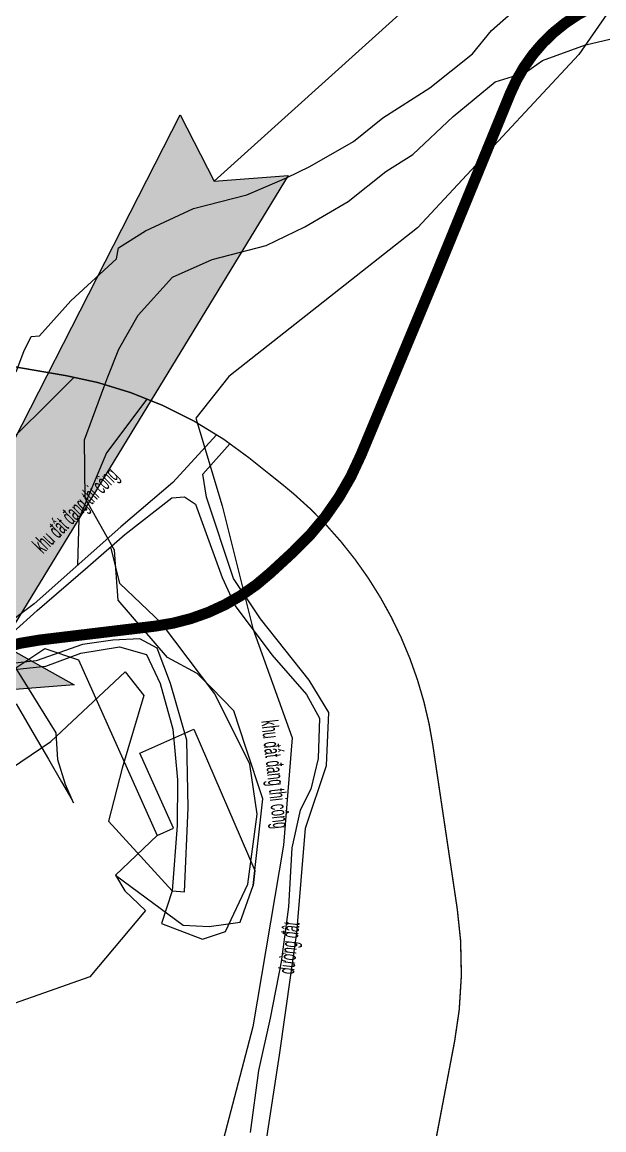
# Model space of a CAD drawing. Header units: metres. Extents: x 0 to 551036, y 0 to 1845929.
# Drawn here: x 545448.3 to 545659.5, y 1844163 to 1844565.1 of the extents above; entities that cross this region are included whole.
import ezdxf

# ---------------------------------------------------------------- set-up
doc = ezdxf.new("R2010")
doc.units = ezdxf.units.M
doc.header["$MEASUREMENT"] = 0
doc.linetypes.add('BD HH1 KEM TMB$0$DASHDOT2', pattern=[0.5, 0.25, -0.125, 0, -0.125])
doc.linetypes.add('CENTER', pattern=[2, 1.25, -0.25, 0.25, -0.25])
for name, color, linetype, lineweight in [('BD HH1 KEM TMB$0$duongdat', 7, 'Continuous', 0), ('BD HH1 KEM TMB$0$ghichuthuyetminh', 7, 'Continuous', 0), ('BD HH1 KEM TMB$0$Ranh', 7, 'Continuous', 0), ('BD HH1 KEM TMB$0$ranhgioithucvat', 7, 'Continuous', 0), ('Level 10', 7, 'Continuous', 0), ('Level 29', 7, 'Continuous', 0), ('Level 37', 7, 'Continuous', 0), ('Q-CORRIDO', 7, 'Continuous', 0), ('STAPTS-HT8', 7, 'Continuous', 0)]:
    doc.layers.add(name, color=color, linetype=linetype, lineweight=lineweight)
doc.styles.add('BD HH1 KEM TMB$0$ghichuduongdien', font='', dxfattribs={"height": 6})
doc.styles.get('BD HH1 KEM TMB$0$ghichuduongdien').set_extended_font_data('.VnArial Narrow')

# ---------------------------------------------------------------- blocks, each defined once
blk = doc.blocks.new('fewrfwerferf')
at = {"linetype": 'CENTER', "ltscale": 7, "const_width": 40, "flags": 128}
blk.add_lwpolyline([(5457254.49772, 18445948.79735), (5457125.27499, 18445876.01705, -0.0840715752), (5456873.89194, 18445785.62452), (5456704.58069, 18445755.26335, 0.2565035476), (5456255.31107, 18445392.24143), (5455974.93527, 18444708.20789), (5455712.84357, 18444079.10133, -0.1082523883), (5455467.51683, 18443728.39672), (5455384.44537, 18443651.82229, -0.1576031152), (5454965.49679, 18443458.62318), (5454545.94827, 18443408.26637, 0.1164246335), (5454222.38689, 18443289.69487), (5453990.89805, 18443137.01421, -0.3586120689), (5453358.93969, 18443203.98963), (5453270.56589, 18443293.94006, -0.1481187537), (5453068.82924, 18443679.12563), (5452970.19895, 18444196.54854)], format="xyb", dxfattribs=at)

msp = doc.modelspace()

# ---------------------------------------------------------------- linework, layer by layer
at = {"layer": 'BD HH1 KEM TMB$0$duongdat', "flags": 128}
for points in [[(545518.91874, 1844415.30819), (545503.05229, 1844397.96438), (545484.11422, 1844381.98476), (545452.66115, 1844353.93587), (545442.04775, 1844345.93102), (545435.0389, 1844336.92558), (545431.63459, 1844331.42225), (545425.52688, 1844327.41983), (545415.41411, 1844324.61814), (545399.76439, 1844313.98049), (545382.94315, 1844303.0739), (545371.12824, 1844299.97202), (545363.21825, 1844300.67245), (545353.20559, 1844311.77916), (545331.47815, 1844340.49653), (545302.33474, 1844371.81129), (545277.50136, 1844394.58154)], [(545485.74842, 1844007.37857), (545490.83909, 1844007.19689), (545491.23461, 1844018.27884), (545501.56587, 1844042.80812), (545509.38368, 1844068.06302), (545519.20141, 1844106.21792), (545525.02476, 1844123.034), (545535.93334, 1844152.28608), (545541.75126, 1844190.07759), (545548.03643, 1844234.5201), (545551.23273, 1844272.5337), (545558.85042, 1844295.33915), (545559.64414, 1844314.54368), (545552.49187, 1844326.25345), (545534.85631, 1844348.5197), (545525.03263, 1844363.12791), (545515.21491, 1844392.74338), (545513.94224, 1844401.10112), (545523.71108, 1844412.1013)], [(545444.93521, 1844343.57345), (545453.77804, 1844351.57676), (545472.13103, 1844367.41665), (545485.62753, 1844379.10969), (545502.73419, 1844392.47162), (545507.25664, 1844392.86461), (545511.25475, 1844390.17913), (545520.95508, 1844363.58628), (545525.62536, 1844353.20225), (545538.93053, 1844335.45186), (545551.52886, 1844321.00668), (545556.24794, 1844312.49174), (545555.7889, 1844297.84302), (545553.10166, 1844286.70809), (545549.23463, 1844279.04464), (545546.21598, 1844265.45026), (545544.97068, 1844243.96639), (545542.34702, 1844224.01354), (545538.3489, 1844203.57766), (545534.11445, 1844184.52163), (545531.0751, 1844162.10811)], [(545439.57076, 1844329.5558), (545456.9227, 1844331.30653), (545469.60296, 1844336.0585), (545483.7014, 1844338.30942), (545493.46186, 1844335.64165), (545498.38381, 1844325.05394), (545503.08252, 1844308.43752), (545504.75098, 1844290.0966), (545504.58414, 1844273.50641), (545502.74883, 1844249.77431), (545507.25365, 1844249.44084), (545508.58843, 1844279.95346), (545508.17456, 1844304.43197), (545502.16811, 1844325.02382), (545497.40812, 1844337.90444), (545491.06801, 1844341.23915), (545481.30754, 1844340.73895), (545470.21231, 1844339.15496), (545453.44435, 1844333.31921), (545444.68495, 1844332.31879)]]:
    msp.add_lwpolyline(points, dxfattribs=at)
at = {"layer": 'BD HH1 KEM TMB$0$Ranh', "color": 3, "linetype": 'BD HH1 KEM TMB$0$DASHDOT2', "ltscale": 6, "const_width": 0.5}
msp.add_lwpolyline([(545384.66934, 1844450.54186), (545463.39142, 1844436.95665), (545464.52726, 1844436.7602), (545475.79327, 1844434.31716), (545487.8083, 1844430.63573), (545499.47313, 1844425.96183), (545510.70595, 1844420.32823), (545521.42796, 1844413.77444), (545530.71844, 1844406.96609), (545543.10115, 1844397.06865), (545546.88925, 1844393.93436), (545552.80732, 1844388.57782), (545558.60811, 1844382.7162), (545564.07805, 1844376.5447), (545569.2006, 1844370.08193), (545573.96027, 1844363.34745), (545578.3427, 1844356.3616), (545582.33462, 1844349.14549), (545585.92399, 1844341.72093), (545589.09996, 1844334.11034), (545591.85292, 1844326.33674), (545594.17457, 1844318.4236), (545596.05788, 1844310.39485), (545597.37716, 1844302.95171), (545606.12495, 1844244.25229), (545606.29634, 1844243.09885), (545607.50678, 1844231.63368), (545607.77582, 1844219.07019), (545606.99262, 1844206.52824), (545605.31534, 1844195.13292), (545587.39027, 1844100.92748)], dxfattribs=at)
at = {"layer": 'BD HH1 KEM TMB$0$ranhgioithucvat', "flags": 128}
for points in [[(545267.02911, 1844435.83161), (545282.90771, 1844437.33468), (545297.58254, 1844427.26606), (545303.71531, 1844408.87987), (545297.3635, 1844392.24475), (545341.84229, 1844353.85721), (545355.641, 1844342.69418), (545374.25832, 1844328.24788), (545392.43761, 1844333.93884), (545430.32935, 1844371.36787), (545436.68114, 1844405.9514), (545467.11663, 1844436.19869)], [(545493.64071, 1844428.29878), (545478.93329, 1844408.83998), (545468.86788, 1844384.79704), (545468.38769, 1844367.96031)], [(545502.74883, 1844249.77431), (545498.93365, 1844237.91729), (545513.76277, 1844232.18076), (545522.13406, 1844235.04903), (545530.26616, 1844252.25862), (545533.61468, 1844277.59495), (545530.98371, 1844295.76062), (545518.3072, 1844321.33597), (545498.97015, 1844346.95193), (545483.85904, 1844361.37788), (545480.5268, 1844374.69054)], [(545433.50312, 1844286.93233), (545458.76561, 1844304.0556), (545485.72244, 1844329.26097), (545492.52838, 1844320.72582), (545484.65484, 1844294.32019), (545479.7172, 1844275.1161), (545502.74883, 1844249.77431)]]:
    msp.add_lwpolyline(points, dxfattribs=at)
at = {"layer": 'Q-CORRIDO', "color": 4, "flags": 128}
for points in [[(545518.00298, 1844507.39453), (545680.45885, 1844653.82197), (546465.18496, 1844653.82197)], [(545413.35151, 1844320.35278), (545388.72882, 1844368.5059), (545414.90948, 1844353.8576), (545505.69163, 1844531.47109), (545518.00298, 1844507.39453), (545544.96263, 1844509.49863), (545441.09014, 1844339.20929), (545467.27081, 1844324.56098), (545413.35151, 1844320.35278)]]:
    msp.add_lwpolyline(points, dxfattribs=at)

# ---------------------------------------------------------------- texts
at = {"layer": 'BD HH1 KEM TMB$0$ghichuthuyetminh', "linetype": 'ByBlock', "style": 'BD HH1 KEM TMB$0$ghichuduongdien', "width": 0.6}
for s, rotation, p in [('khu ®Êt ®ang thi c«ng', 45.3415986, (545455.9437, 1844371.89357)), ('khu ®Êt ®ang thi c«ng', 276.3394663, (545535.14628, 1844311.46083)), ('®\xadêng ®©t', 83.6149856, (545546.96727, 1844219.32175))]:
    msp.add_text(s, height=6, rotation=rotation, dxfattribs=at).set_placement(p)

# ---------------------------------------------------------------- next in the draw order: block references
at = {"layer": 'STAPTS-HT8', "linetype": 'Continuous', "xscale": 0.1, "yscale": 0.1, "zscale": 0.1}
msp.add_blockref('fewrfwerferf', (0, 0), dxfattribs=at)

# ---------------------------------------------------------------- next in the draw order: hatches: boundary and pattern name
at = {"layer": 'Level 37'}
msp.add_hatch(color=4, dxfattribs=at).paths.add_polyline_path([(545413.35151, 1844320.35278), (545388.72882, 1844368.5059), (545414.90948, 1844353.8576), (545505.69163, 1844531.47109), (545518.00298, 1844507.39453), (545544.96263, 1844509.49863), (545441.09014, 1844339.20929), (545467.27081, 1844324.56098)])

# ---------------------------------------------------------------- next in the draw order: linework, layer by layer
at = {"layer": 'Level 10', "color": 5, "linetype": 'Continuous', "lineweight": 0, "flags": 128}
msp.add_lwpolyline([(545663.59, 1844572.36), (545650.38, 1844553.34), (545591.82, 1844490.52), (545523.34, 1844436.47), (545511.42, 1844421.37), (545520.95, 1844389.58), (545532.07, 1844345.07), (545546.37, 1844305.33), (545543.19, 1844266.38), (545532.07, 1844200.42), (545519.36, 1844151.93), (545510.63, 1844116.17), (545503.46, 1844058.14), (545492.34, 1844005.69), (545490.75, 1843959.59), (545499.49, 1843923.03), (545522.52, 1843860.24), (545526.48, 1843799.04), (545526.48, 1843719.56), (545524.1, 1843657.57), (545516.16, 1843586.03)], dxfattribs=at)
at = {"layer": 'Level 29', "color": 3, "linetype": 'Continuous', "lineweight": 0}
msp.add_line((545482.23, 1844255.53), (545497.32, 1844269.84), dxfattribs=at)
at = {"layer": 'Level 29', "color": 3, "linetype": 'Continuous', "lineweight": 0, "flags": 128}
for points in [[(545446.13, 1844438.24), (545448.97, 1844445.52), (545451.64, 1844451.05), (545454.63, 1844451.25), (545466, 1844463.94), (545482.56, 1844479.17), (545483.26, 1844483.2), (545493.07, 1844489.35), (545510.51, 1844497.51), (545529.85, 1844502.41), (545544.33, 1844508.61), (545552.74, 1844512.71), (545568.67, 1844521.86), (545579.29, 1844530.45), (545596.32, 1844541.24), (545611.76, 1844553.7), (545618.69, 1844562.14), (545627.91, 1844570.18)], [(545532.25, 1844251.75), (545535.65, 1844283.17), (545529.58, 1844301.77), (545525.21, 1844315.18), (545517.02, 1844323.46), (545511.9, 1844328.64), (545501.08, 1844334.47), (545483.25, 1844355.3), (545481.89, 1844373.49), (545471.22, 1844392.35), (545470.97, 1844413.5), (545478, 1844432.57), (545479.4, 1844436.37), (545483.39, 1844446.44), (545490.4, 1844458.78), (545502.89, 1844472.53), (545517.37, 1844478.95), (545536.86, 1844484.11), (545551.01, 1844490.8), (545566.67, 1844500.06), (545580.36, 1844510.94), (545590.12, 1844517.13), (545604.75, 1844530.92), (545620.01, 1844543.49), (545631.02, 1844546.91), (545637.19, 1844551.21), (545652.82, 1844556.86), (545653.39, 1844557.06), (545684.4, 1844564.24)], [(545446.23, 1844317.65), (545448.76, 1844313.29), (545452.75, 1844306.4), (545457.89, 1844297.53), (545462.62, 1844289.36), (545466.37, 1844282.9), (545467.03, 1844281.75), (545464.08, 1844288.43), (545461.3, 1844297.36), (545460.72, 1844307.18), (545446.09, 1844330.77), (545456.54, 1844337.72), (545468.83, 1844333.62), (545497.32, 1844269.84)], [(545497.32, 1844269.84), (545503.26, 1844272.49), (545491.08, 1844299.75), (545510.71, 1844308.52), (545532.82, 1844257.22), (545532.25, 1844251.75)], [(545482.23, 1844255.53), (545485.58, 1844249.75), (545493.14, 1844242.63), (545472.86, 1844218.52), (545428.92, 1844203.11), (545374.13, 1844282.82), (545349.07, 1844307.74), (545354.8, 1844307.35), (545364.83, 1844306.68)], [(545482.23, 1844255.53), (545506.75, 1844237.29), (545516.2, 1844236.87), (545527.53, 1844238.43), (545532.25, 1844251.75)]]:
    msp.add_lwpolyline(points, dxfattribs=at)

doc.saveas('drawing.dxf')
